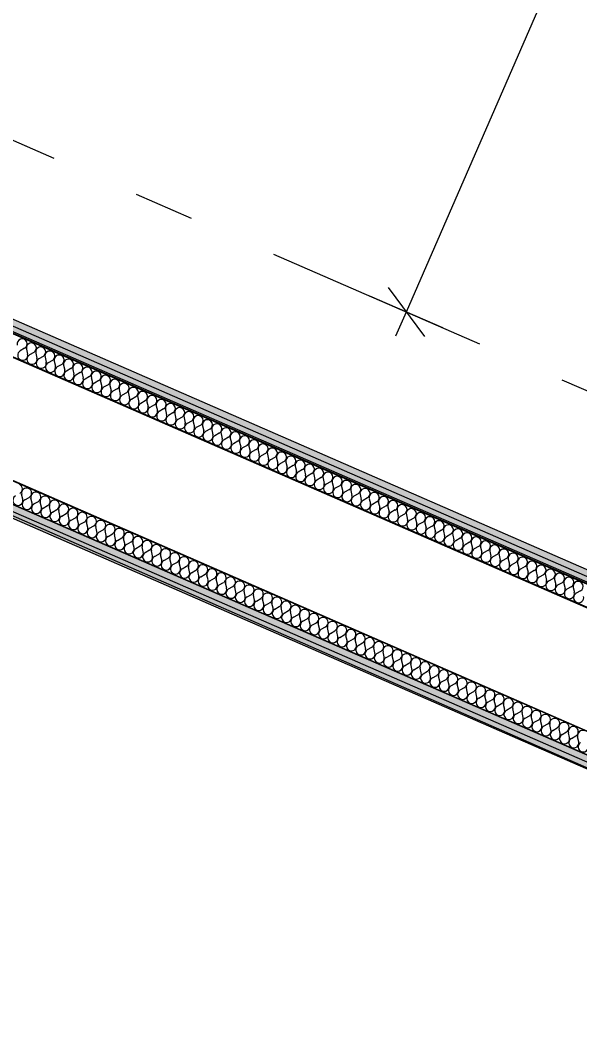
# Model space of a CAD drawing. Header units: millimetres. Extents: x -99530 to 90294, y -97212 to 56397.
# Drawn here: x -40895 to -39576, y -63125 to -60766 of the extents above; entities that cross this region are included whole.
import ezdxf
from ezdxf.enums import TextEntityAlignment as Align

# ---------------------------------------------------------------- set-up
doc = ezdxf.new("R2010")
doc.units = ezdxf.units.MM
doc.header["$MEASUREMENT"] = 0
doc.linetypes.add('Double Dashed', pattern=[1093.611073, 529.166651, -211.666656, 141.111112, -211.666656])
for name, color, linetype in [('A-25-M_Wall_Int', 7, 'Continuous'), ('New_A-05-M_Gross_Int_Circulation', 7, 'Continuous'), ('New_A-15-MG_Structural_Grid_Phase_2', 7, 'Continuous'), ('New_A-25-M_Wall_Int', 7, 'Continuous'), ('New_A-95-D_Dim_Grid.Dim', 7, 'Continuous')]:
    doc.layers.add(name, color=color, linetype=linetype)
for name, color, linetype, lineweight in [('A-25-M_Wall_Int_Pen_No__1', 7, 'Continuous', 13), ('A-25-M_Wall_Int_Pen_No__150', 7, 'Continuous', 0), ('New_A-25-M_Wall_Int_Pen_No__1', 7, 'Continuous', 13), ('New_A-25-M_Wall_Int_Pen_No__150', 7, 'Continuous', 0), ('New_A-95-D_Dim_Grid.Dim_Pen_No__4', 7, 'Continuous', 20), ('New_ArchiCAD Zone Stamps_Pen_No__6', 7, 'Continuous', 35), ('New_ArchiCAD Zone Stamps_Pen_No__9', 7, 'Continuous', 13)]:
    doc.layers.add(name, color=color, linetype=linetype, lineweight=lineweight)
for name, color, linetype, lineweight, true_color in [('A-25-M_Wall_Int_Pen_No__107', 7, 'Continuous', 15, 0xa6a6a6), ('A-25-M_Wall_Int_Pen_No__81', 7, 'Continuous', 20, 0x6a6a6a), ('New_A-05-M_Gross_Int_Circulation_Pen_No__74', 7, 'Continuous', 20, 0x606060), ('New_A-15-MG_Structural_Grid_Phase_2_Pen_No__222', 7, 'Continuous', 13, 0x65af33), ('New_A-25-M_Wall_Int_Pen_No__107', 7, 'Continuous', 15, 0xa6a6a6), ('New_A-25-M_Wall_Int_Pen_No__81', 7, 'Continuous', 20, 0x6a6a6a)]:
    doc.layers.add(name, color=color, linetype=linetype, lineweight=lineweight, true_color=true_color)
doc.styles.add('GENERATED_STYLE_1', font='')
doc.styles.add('GENERATED_STYLE_3', font='')
doc.styles.add('GENERATED_STYLE_4', font='')
doc.styles.get('GENERATED_STYLE_1').set_extended_font_data('Arial', bold=True)
doc.styles.get('GENERATED_STYLE_3').set_extended_font_data('Arial')
doc.styles.get('GENERATED_STYLE_4').set_extended_font_data('Swis721 BT')
doc.dimstyles.new('GENERATED_STYLE__2', dxfattribs={"dimtxt": 300, "dimasz": 95, "dimexe": 0.18, "dimexo": 0, "dimgap": 0.09, "dimtad": 1, "dimdec": 0, "dimzin": 0, "dimdsep": 46, "dimtxsty": 'GENERATED_STYLE_4', "dimblk": 'ARROWHEAD_2', "dimblk1": 'ARROWHEAD_2', "dimblk2": 'ARROWHEAD_2', "dimcen": 0.09, "dimclrd": 7, "dimclre": 7, "dimclrt": 7, "dimadec": 0, "dimazin": 0, "dimtfac": 1, "dimtdec": 4, "dimtmove": 0, "dimatfit": 3, "dimfxl": 1, "dimtolj": 1, "dimtzin": 0, "dimarcsym": 0})

# ---------------------------------------------------------------- blocks, each defined once
blk = doc.blocks.new('catering seating and servery_INB 0113_3_1', base_point=(-33684.2, -45971.9))
at = {"layer": 'New_A-05-M_Gross_Int_Circulation_Pen_No__74', "linetype": 'Continuous'}
blk.add_line((-45020.5, -59708.2), (-38675.3, -62474.9), dxfattribs=at)
at = {"layer": 'New_ArchiCAD Zone Stamps_Pen_No__6'}
for tag, height, style, p in [('ROOM_NAME', 250, 'GENERATED_STYLE_1', (-35356, -44046.5)), ('zoneNameLine2', 250, 'GENERATED_STYLE_1', (-35544.4, -44478.6)), ('ROOM_NUMBER', 200, 'GENERATED_STYLE_3', (-35732.8, -44899.3)), ('measuredAreaCode', 200, 'GENERATED_STYLE_3', (-35889.9, -45259.4)), ('DUMMY_649', 200, 'GENERATED_STYLE_3', (-35582.5, -45393.5)), ('DUMMY_650', 200, 'GENERATED_STYLE_3', (-34953.3, -45667.8)), ('DUMMY_651', 133.3, 'GENERATED_STYLE_3', (-34674, -45774.4))]:
    blk.add_attdef(tag, text='', height=height, rotation=336.4404, dxfattribs=dict(at, style=style)).set_placement(p, align=Align.TOP_LEFT)
blk = doc.blocks.new('Stair 07 _INB 0168_10_1', base_point=(-36902.6, -62923.5))
at = {"layer": 'New_A-05-M_Gross_Int_Circulation_Pen_No__74', "linetype": 'Continuous'}
blk.add_line((-38517.5, -62984.3), (-41614.5, -61625.3), dxfattribs=at)
at = {"layer": 'New_ArchiCAD Zone Stamps_Pen_No__9'}
for tag, height, style, p in [('ROOM_NAME', 250, 'GENERATED_STYLE_1', (-37168.1, -61611.3)), ('zoneNameLine2', 250, 'GENERATED_STYLE_1', (-37356.6, -62043.4)), ('ROOM_NUMBER', 200, 'GENERATED_STYLE_3', (-37545, -62464.1)), ('measuredAreaCode', 200, 'GENERATED_STYLE_3', (-37702, -62824.2)), ('DUMMY_649', 200, 'GENERATED_STYLE_3', (-37394.6, -62958.3)), ('DUMMY_650', 200, 'GENERATED_STYLE_3', (-36905.3, -63171.7)), ('DUMMY_651', 133.3, 'GENERATED_STYLE_3', (-36626, -63278.2))]:
    blk.add_attdef(tag, text='', height=height, rotation=336.4404, dxfattribs=dict(at, style=style)).set_placement(p, align=Align.TOP_LEFT)
blk = doc.blocks.new('*X738')
at = {"layer": 'New_A-25-M_Wall_Int_Pen_No__150', "linetype": 'Continuous'}
for p, q in [((-40883.8, -61539.2), (-40894.2, -61545.1)), ((-40879.4, -61541.1), (-40876.7, -61552.7)), ((-40862, -61548.7), (-40872.3, -61554.6)), ((-40857.6, -61550.6), (-40854.9, -61562.2)), ((-40840.2, -61558.2), (-40850.5, -61564.1)), ((-40835.8, -61560.1), (-40833, -61571.7)), ((-40818.3, -61567.7), (-40828.7, -61573.6)), ((-40814, -61569.6), (-40811.2, -61581.2)), ((-40796.5, -61577.3), (-40806.9, -61583.1)), ((-40792.1, -61579.2), (-40789.4, -61590.7)), ((-40774.7, -61586.8), (-40785, -61592.6)), ((-40770.3, -61588.7), (-40767.6, -61600.3)), ((-40752.9, -61596.3), (-40763.2, -61602.2)), ((-40748.5, -61598.2), (-40745.7, -61609.8)), ((-40731, -61605.8), (-40741.4, -61611.7)), ((-40726.7, -61607.7), (-40723.9, -61619.3)), ((-40709.2, -61615.3), (-40719.6, -61621.2)), ((-40704.8, -61617.2), (-40702.1, -61628.8)), ((-40687.4, -61624.8), (-40697.7, -61630.7)), ((-40683, -61626.7), (-40680.3, -61638.3)), ((-40665.5, -61634.3), (-40675.9, -61640.2)), ((-40661.2, -61636.3), (-40658.4, -61647.8)), ((-40643.7, -61643.9), (-40654.1, -61649.7)), ((-40639.4, -61645.8), (-40636.6, -61657.4)), ((-40621.9, -61653.4), (-40632.3, -61659.3)), ((-40617.5, -61655.3), (-40614.8, -61666.9)), ((-40600.1, -61662.9), (-40610.4, -61668.8)), ((-40595.7, -61664.8), (-40593, -61676.4)), ((-40578.2, -61672.4), (-40588.6, -61678.3)), ((-40573.9, -61674.3), (-40571.1, -61685.9)), ((-40556.4, -61681.9), (-40566.8, -61687.8)), ((-40552.1, -61683.8), (-40549.3, -61695.4)), ((-40534.6, -61691.4), (-40544.9, -61697.3)), ((-40530.2, -61693.3), (-40527.5, -61704.9)), ((-40512.8, -61701), (-40523.1, -61706.8)), ((-40508.4, -61702.9), (-40505.7, -61714.4)), ((-40490.9, -61710.5), (-40501.3, -61716.3)), ((-40486.6, -61712.4), (-40483.8, -61724)), ((-40469.1, -61720), (-40479.5, -61725.9)), ((-40464.8, -61721.9), (-40462, -61733.5)), ((-40447.3, -61729.5), (-40457.6, -61735.4)), ((-40442.9, -61731.4), (-40440.2, -61743)), ((-40425.5, -61739), (-40435.8, -61744.9)), ((-40421.1, -61740.9), (-40418.4, -61752.5)), ((-40403.6, -61748.5), (-40414, -61754.4)), ((-40399.3, -61750.4), (-40396.5, -61762)), ((-40381.8, -61758), (-40392.2, -61763.9)), ((-40377.5, -61760), (-40374.7, -61771.5)), ((-40360, -61767.6), (-40370.3, -61773.4)), ((-40355.6, -61769.5), (-40352.9, -61781.1)), ((-40338.2, -61777.1), (-40348.5, -61783)), ((-40333.8, -61779), (-40331.1, -61790.6)), ((-40316.3, -61786.6), (-40326.7, -61792.5)), ((-40312, -61788.5), (-40309.2, -61800.1)), ((-40294.5, -61796.1), (-40304.9, -61802)), ((-40290.2, -61798), (-40287.4, -61809.6)), ((-40272.7, -61805.6), (-40283, -61811.5)), ((-40268.3, -61807.5), (-40265.6, -61819.1)), ((-40250.9, -61815.1), (-40261.2, -61821)), ((-40246.5, -61817), (-40243.8, -61828.6)), ((-40229, -61824.7), (-40239.4, -61830.5)), ((-40224.7, -61826.6), (-40221.9, -61838.1)), ((-40207.2, -61834.2), (-40217.6, -61840)), ((-40202.8, -61836.1), (-40200.1, -61847.7)), ((-40185.4, -61843.7), (-40195.7, -61849.6)), ((-40181, -61845.6), (-40178.3, -61857.2)), ((-40163.6, -61853.2), (-40173.9, -61859.1)), ((-40159.2, -61855.1), (-40156.5, -61866.7)), ((-40141.7, -61862.7), (-40152.1, -61868.6)), ((-40137.4, -61864.6), (-40134.6, -61876.2)), ((-40119.9, -61872.2), (-40130.3, -61878.1)), ((-40115.5, -61874.1), (-40112.8, -61885.7)), ((-40098.1, -61881.7), (-40108.4, -61887.6)), ((-40093.7, -61883.7), (-40091, -61895.2)), ((-40076.3, -61891.3), (-40086.6, -61897.1)), ((-40071.9, -61893.2), (-40069.2, -61904.8)), ((-40054.4, -61900.8), (-40064.8, -61906.7)), ((-40050.1, -61902.7), (-40047.3, -61914.3)), ((-40032.6, -61910.3), (-40043, -61916.2)), ((-40028.2, -61912.2), (-40025.5, -61923.8)), ((-40010.8, -61919.8), (-40021.1, -61925.7)), ((-40006.4, -61921.7), (-40003.7, -61933.3)), ((-39989, -61929.3), (-39999.3, -61935.2)), ((-39984.6, -61931.2), (-39981.9, -61942.8)), ((-39967.1, -61938.8), (-39977.5, -61944.7)), ((-39962.8, -61940.7), (-39960, -61952.3)), ((-39945.3, -61948.4), (-39955.7, -61954.2)), ((-39940.9, -61950.3), (-39938.2, -61961.8)), ((-39923.5, -61957.9), (-39933.8, -61963.7)), ((-39919.1, -61959.8), (-39916.4, -61971.4)), ((-39901.7, -61967.4), (-39912, -61973.3)), ((-39897.3, -61969.3), (-39894.5, -61980.9)), ((-39879.8, -61976.9), (-39890.2, -61982.8)), ((-39875.5, -61978.8), (-39872.7, -61990.4)), ((-39858, -61986.4), (-39868.4, -61992.3)), ((-39853.6, -61988.3), (-39850.9, -61999.9)), ((-39836.2, -61995.9), (-39846.5, -62001.8)), ((-39831.8, -61997.8), (-39829.1, -62009.4)), ((-39814.4, -62005.4), (-39824.7, -62011.3)), ((-39810, -62007.3), (-39807.2, -62018.9)), ((-39792.5, -62015), (-39802.9, -62020.8)), ((-39788.2, -62016.9), (-39785.4, -62028.4)), ((-39770.7, -62024.5), (-39781.1, -62030.4)), ((-39766.3, -62026.4), (-39763.6, -62038)), ((-39748.9, -62034), (-39759.2, -62039.9)), ((-39744.5, -62035.9), (-39741.8, -62047.5)), ((-39727.1, -62043.5), (-39737.4, -62049.4)), ((-39722.7, -62045.4), (-39719.9, -62057)), ((-39705.2, -62053), (-39715.6, -62058.9)), ((-39700.9, -62054.9), (-39698.1, -62066.5)), ((-39683.4, -62062.5), (-39693.8, -62068.4)), ((-39679, -62064.4), (-39676.3, -62076)), ((-39661.6, -62072.1), (-39671.9, -62077.9)), ((-39657.2, -62074), (-39654.5, -62085.5)), ((-39639.8, -62081.6), (-39650.1, -62087.4)), ((-39635.4, -62083.5), (-39632.6, -62095.1)), ((-39617.9, -62091.1), (-39628.3, -62097)), ((-39613.6, -62093), (-39610.8, -62104.6)), ((-39596.1, -62100.6), (-39606.5, -62106.5)), ((-39591.7, -62102.5), (-39589, -62114.1)), ((-39574.3, -62110.1), (-39584.6, -62116))]:
    blk.add_line(p, q, dxfattribs=at)
for centre, start, end in [((-40889.7, -61528.8), 299.5743, 193.3141), ((-40867.9, -61538.4), 299.5743, 193.3141), ((-40846, -61547.9), 299.5743, 193.3141), ((-40888.3, -61555.4), 119.5743, 246.4442), ((-40888.3, -61555.4), 246.4442, 13.3141), ((-40866.5, -61564.9), 119.5743, 246.4442), ((-40866.5, -61564.9), 246.4442, 13.3141), ((-40844.6, -61574.5), 119.5743, 246.4442), ((-40824.2, -61557.4), 299.5743, 193.3141), ((-40802.4, -61566.9), 299.5743, 193.3141), ((-40780.6, -61576.4), 299.5743, 193.3141), ((-40844.6, -61574.5), 246.4442, 13.3141), ((-40822.8, -61584), 119.5743, 246.4442), ((-40822.8, -61584), 246.4442, 13.3141), ((-40801, -61593.5), 119.5743, 246.4442), ((-40758.7, -61585.9), 299.5743, 193.3141), ((-40736.9, -61595.4), 299.5743, 193.3141), ((-40801, -61593.5), 246.4442, 13.3141), ((-40779.2, -61603), 119.5743, 246.4442), ((-40779.2, -61603), 246.4442, 13.3141), ((-40757.3, -61612.5), 119.5743, 246.4442), ((-40757.3, -61612.5), 246.4442, 13.3141), ((-40735.5, -61622), 119.5743, 246.4442), ((-40715.1, -61605), 299.5743, 193.3141), ((-40693.3, -61614.5), 299.5743, 193.3141), ((-40671.4, -61624), 299.5743, 193.3141), ((-40735.5, -61622), 246.4442, 13.3141), ((-40713.7, -61631.5), 119.5743, 246.4442), ((-40713.7, -61631.5), 246.4442, 13.3141), ((-40691.9, -61641.1), 119.5743, 246.4442), ((-40649.6, -61633.5), 299.5743, 193.3141), ((-40627.8, -61643), 299.5743, 193.3141), ((-40691.9, -61641.1), 246.4442, 13.3141), ((-40670, -61650.6), 119.5743, 246.4442), ((-40670, -61650.6), 246.4442, 13.3141), ((-40648.2, -61660.1), 119.5743, 246.4442), ((-40648.2, -61660.1), 246.4442, 13.3141), ((-40626.4, -61669.6), 119.5743, 246.4442), ((-40605.9, -61652.5), 299.5743, 193.3141), ((-40584.1, -61662.1), 299.5743, 193.3141), ((-40562.3, -61671.6), 299.5743, 193.3141), ((-40626.4, -61669.6), 246.4442, 13.3141), ((-40604.6, -61679.1), 119.5743, 246.4442), ((-40604.6, -61679.1), 246.4442, 13.3141), ((-40582.7, -61688.6), 119.5743, 246.4442), ((-40540.5, -61681.1), 299.5743, 193.3141), ((-40518.6, -61690.6), 299.5743, 193.3141), ((-40582.7, -61688.6), 246.4442, 13.3141), ((-40560.9, -61698.2), 119.5743, 246.4442), ((-40560.9, -61698.2), 246.4442, 13.3141), ((-40539.1, -61707.7), 119.5743, 246.4442), ((-40539.1, -61707.7), 246.4442, 13.3141), ((-40517.2, -61717.2), 119.5743, 246.4442), ((-40496.8, -61700.1), 299.5743, 193.3141), ((-40475, -61709.6), 299.5743, 193.3141), ((-40453.2, -61719.1), 299.5743, 193.3141), ((-40517.2, -61717.2), 246.4442, 13.3141), ((-40495.4, -61726.7), 119.5743, 246.4442), ((-40495.4, -61726.7), 246.4442, 13.3141), ((-40473.6, -61736.2), 119.5743, 246.4442), ((-40431.3, -61728.7), 299.5743, 193.3141), ((-40409.5, -61738.2), 299.5743, 193.3141), ((-40473.6, -61736.2), 246.4442, 13.3141), ((-40451.8, -61745.7), 119.5743, 246.4442), ((-40451.8, -61745.7), 246.4442, 13.3141), ((-40429.9, -61755.2), 119.5743, 246.4442), ((-40429.9, -61755.2), 246.4442, 13.3141), ((-40408.1, -61764.8), 119.5743, 246.4442), ((-40387.7, -61747.7), 299.5743, 193.3141), ((-40365.9, -61757.2), 299.5743, 193.3141), ((-40344, -61766.7), 299.5743, 193.3141), ((-40408.1, -61764.8), 246.4442, 13.3141), ((-40386.3, -61774.3), 119.5743, 246.4442), ((-40386.3, -61774.3), 246.4442, 13.3141), ((-40364.5, -61783.8), 119.5743, 246.4442), ((-40322.2, -61776.2), 299.5743, 193.3141), ((-40300.4, -61785.8), 299.5743, 193.3141), ((-40364.5, -61783.8), 246.4442, 13.3141), ((-40342.6, -61793.3), 119.5743, 246.4442), ((-40342.6, -61793.3), 246.4442, 13.3141), ((-40320.8, -61802.8), 119.5743, 246.4442), ((-40320.8, -61802.8), 246.4442, 13.3141), ((-40299, -61812.3), 119.5743, 246.4442), ((-40278.6, -61795.3), 299.5743, 193.3141), ((-40256.7, -61804.8), 299.5743, 193.3141), ((-40234.9, -61814.3), 299.5743, 193.3141), ((-40299, -61812.3), 246.4442, 13.3141), ((-40277.2, -61821.9), 119.5743, 246.4442), ((-40277.2, -61821.9), 246.4442, 13.3141), ((-40255.3, -61831.4), 119.5743, 246.4442), ((-40213.1, -61823.8), 299.5743, 193.3141), ((-40191.3, -61833.3), 299.5743, 193.3141), ((-40255.3, -61831.4), 246.4442, 13.3141), ((-40233.5, -61840.9), 119.5743, 246.4442), ((-40233.5, -61840.9), 246.4442, 13.3141), ((-40211.7, -61850.4), 119.5743, 246.4442), ((-40211.7, -61850.4), 246.4442, 13.3141), ((-40189.9, -61859.9), 119.5743, 246.4442), ((-40169.4, -61842.8), 299.5743, 193.3141), ((-40147.6, -61852.4), 299.5743, 193.3141), ((-40125.8, -61861.9), 299.5743, 193.3141), ((-40189.9, -61859.9), 246.4442, 13.3141), ((-40168, -61869.4), 119.5743, 246.4442), ((-40168, -61869.4), 246.4442, 13.3141), ((-40146.2, -61878.9), 119.5743, 246.4442), ((-40104, -61871.4), 299.5743, 193.3141), ((-40082.1, -61880.9), 299.5743, 193.3141), ((-40146.2, -61878.9), 246.4442, 13.3141), ((-40124.4, -61888.5), 119.5743, 246.4442), ((-40124.4, -61888.5), 246.4442, 13.3141), ((-40102.6, -61898), 119.5743, 246.4442), ((-40102.6, -61898), 246.4442, 13.3141), ((-40080.7, -61907.5), 119.5743, 246.4442), ((-40060.3, -61890.4), 299.5743, 193.3141), ((-40038.5, -61899.9), 299.5743, 193.3141), ((-40080.7, -61907.5), 246.4442, 13.3141), ((-40058.9, -61917), 119.5743, 246.4442), ((-40058.9, -61917), 246.4442, 13.3141), ((-40037.1, -61926.5), 119.5743, 246.4442), ((-40016.7, -61909.5), 299.5743, 193.3141), ((-39994.8, -61919), 299.5743, 193.3141), ((-39973, -61928.5), 299.5743, 193.3141), ((-40037.1, -61926.5), 246.4442, 13.3141), ((-40015.3, -61936), 119.5743, 246.4442), ((-40015.3, -61936), 246.4442, 13.3141), ((-39993.4, -61945.6), 119.5743, 246.4442), ((-39993.4, -61945.6), 246.4442, 13.3141), ((-39951.2, -61938), 299.5743, 193.3141), ((-39929.4, -61947.5), 299.5743, 193.3141), ((-39971.6, -61955.1), 119.5743, 246.4442), ((-39971.6, -61955.1), 246.4442, 13.3141), ((-39949.8, -61964.6), 119.5743, 246.4442), ((-39949.8, -61964.6), 246.4442, 13.3141), ((-39928, -61974.1), 119.5743, 246.4442), ((-39907.5, -61957), 299.5743, 193.3141), ((-39885.7, -61966.5), 299.5743, 193.3141), ((-39863.9, -61976.1), 299.5743, 193.3141), ((-39928, -61974.1), 246.4442, 13.3141), ((-39906.1, -61983.6), 119.5743, 246.4442), ((-39906.1, -61983.6), 246.4442, 13.3141), ((-39884.3, -61993.1), 119.5743, 246.4442), ((-39884.3, -61993.1), 246.4442, 13.3141), ((-39842.1, -61985.6), 299.5743, 193.3141), ((-39820.2, -61995.1), 299.5743, 193.3141), ((-39862.5, -62002.6), 119.5743, 246.4442), ((-39862.5, -62002.6), 246.4442, 13.3141), ((-39840.7, -62012.2), 119.5743, 246.4442), ((-39840.7, -62012.2), 246.4442, 13.3141), ((-39818.8, -62021.7), 119.5743, 246.4442), ((-39798.4, -62004.6), 299.5743, 193.3141), ((-39776.6, -62014.1), 299.5743, 193.3141), ((-39754.8, -62023.6), 299.5743, 193.3141), ((-39818.8, -62021.7), 246.4442, 13.3141), ((-39797, -62031.2), 119.5743, 246.4442), ((-39797, -62031.2), 246.4442, 13.3141), ((-39775.2, -62040.7), 119.5743, 246.4442), ((-39775.2, -62040.7), 246.4442, 13.3141), ((-39732.9, -62033.2), 299.5743, 193.3141), ((-39711.1, -62042.7), 299.5743, 193.3141), ((-39753.4, -62050.2), 119.5743, 246.4442), ((-39753.4, -62050.2), 246.4442, 13.3141), ((-39731.5, -62059.7), 119.5743, 246.4442), ((-39731.5, -62059.7), 246.4442, 13.3141), ((-39709.7, -62069.3), 119.5743, 246.4442), ((-39689.3, -62052.2), 299.5743, 193.3141), ((-39667.5, -62061.7), 299.5743, 193.3141), ((-39645.6, -62071.2), 299.5743, 193.3141), ((-39709.7, -62069.3), 246.4442, 13.3141), ((-39687.9, -62078.8), 119.5743, 246.4442), ((-39687.9, -62078.8), 246.4442, 13.3141), ((-39666.1, -62088.3), 119.5743, 246.4442), ((-39666.1, -62088.3), 246.4442, 13.3141), ((-39623.8, -62080.7), 299.5743, 193.3141), ((-39602, -62090.2), 299.5743, 193.3141), ((-39644.2, -62097.8), 119.5743, 246.4442), ((-39644.2, -62097.8), 246.4442, 13.3141), ((-39622.4, -62107.3), 119.5743, 246.4442), ((-39622.4, -62107.3), 246.4442, 13.3141), ((-39600.6, -62116.8), 119.5743, 246.4442), ((-39580.1, -62099.8), 299.5743, 193.3141), ((-39600.6, -62116.8), 246.4442, 13.3141), ((-39578.8, -62126.3), 119.5743, 246.4442), ((-39578.8, -62126.3), 246.4442, 13.3141)]:
    blk.add_arc(centre, 11.9, start, end, dxfattribs=at)
blk = doc.blocks.new('Wall_206_1', base_point=(-38372.8, -62578))
at = {"layer": 'New_A-25-M_Wall_Int_Pen_No__107', "linetype": 'Continuous'}
for points in [[(-42467, -60825.8), (-38710.2, -62463.7), (-38704.2, -62449.9), (-42461, -60812)], [(-42455.1, -60798.3), (-42461, -60812), (-38704.2, -62449.9), (-38698.2, -62436.2)]]:
    blk.add_hatch(color=256, dxfattribs=at).paths.add_polyline_path(points)
at = {"layer": 'New_A-25-M_Wall_Int_Pen_No__81', "linetype": 'Continuous', "lineweight": 0, "true_color": 0x353535}
for points in [[(-42467.4, -60826.7), (-38710.6, -62464.6), (-38710.2, -62463.7), (-42467, -60825.8)], [(-42487.4, -60872.5), (-42487.8, -60873.4), (-38731, -62511.3), (-38730.6, -62510.4)]]:
    blk.add_hatch(color=250, dxfattribs=at).paths.add_polyline_path(points)
at = {"layer": 'New_A-25-M_Wall_Int_Pen_No__1', "linetype": 'Continuous'}
for p, q in [((-38704.2, -62449.9), (-42461, -60812)), ((-38710.6, -62464.6), (-42467.4, -60826.7)), ((-38710.2, -62463.7), (-42467, -60825.8)), ((-38730.6, -62510.4), (-42487.4, -60872.5))]:
    blk.add_line(p, q, dxfattribs=at)
at = {"layer": 'New_A-25-M_Wall_Int_Pen_No__1', "linetype": 'Continuous', "flags": 128}
for points in [[(-38698.2, -62436.2), (-42455.1, -60798.3)], [(-42487.8, -60873.4), (-38731, -62511.3)]]:
    blk.add_lwpolyline(points, dxfattribs=at)
at = {"layer": 'New_A-25-M_Wall_Int', "color": 250, "lineweight": 50, "true_color": 0x2a2a2a}
blk.add_blockref('*X738', (0, 0), dxfattribs=at)
blk = doc.blocks.new('*X888')
at = {"layer": 'A-25-M_Wall_Int_Pen_No__150', "linetype": 'Continuous'}
for p, q in [((-40888, -61894.3), (-40890.8, -61882.7)), ((-40883.6, -61896.2), (-40873.3, -61890.3)), ((-40866.2, -61903.8), (-40868.9, -61892.2)), ((-40861.8, -61905.7), (-40851.5, -61899.8)), ((-40844.4, -61913.3), (-40847.1, -61901.7)), ((-40840, -61915.2), (-40829.6, -61909.4)), ((-40822.5, -61922.8), (-40825.3, -61911.3)), ((-40818.2, -61924.8), (-40807.8, -61918.9)), ((-40800.7, -61932.4), (-40803.5, -61920.8)), ((-40796.3, -61934.3), (-40786, -61928.4)), ((-40778.9, -61941.9), (-40781.6, -61930.3)), ((-40774.5, -61943.8), (-40764.2, -61937.9)), ((-40757.1, -61951.4), (-40759.8, -61939.8)), ((-40752.7, -61953.3), (-40742.3, -61947.4)), ((-40735.2, -61960.9), (-40738, -61949.3)), ((-40730.9, -61962.8), (-40720.5, -61956.9)), ((-40713.4, -61970.4), (-40716.2, -61958.8)), ((-40709.1, -61972.3), (-40698.7, -61966.5)), ((-40691.6, -61979.9), (-40694.3, -61968.4)), ((-40687.2, -61981.9), (-40676.9, -61976)), ((-40669.8, -61989.5), (-40672.5, -61977.9)), ((-40665.4, -61991.4), (-40655, -61985.5)), ((-40647.9, -61999), (-40650.7, -61987.4)), ((-40643.6, -62000.9), (-40633.2, -61995)), ((-40626.1, -62008.5), (-40628.9, -61996.9)), ((-40621.8, -62010.4), (-40611.4, -62004.5)), ((-40604.3, -62018), (-40607, -62006.4)), ((-40599.9, -62019.9), (-40589.6, -62014)), ((-40582.5, -62027.5), (-40585.2, -62015.9)), ((-40578.1, -62029.4), (-40567.7, -62023.6)), ((-40560.6, -62037), (-40563.4, -62025.5)), ((-40556.3, -62039), (-40545.9, -62033.1)), ((-40538.8, -62046.6), (-40541.6, -62035)), ((-40534.5, -62048.5), (-40524.1, -62042.6)), ((-40517, -62056.1), (-40519.7, -62044.5)), ((-40512.6, -62058), (-40502.3, -62052.1)), ((-40495.2, -62065.6), (-40497.9, -62054)), ((-40490.8, -62067.5), (-40480.4, -62061.6)), ((-40473.3, -62075.1), (-40476.1, -62063.5)), ((-40469, -62077), (-40458.6, -62071.1)), ((-40451.5, -62084.6), (-40454.3, -62073)), ((-40447.2, -62086.5), (-40436.8, -62080.7)), ((-40429.7, -62094.1), (-40432.4, -62082.6)), ((-40425.3, -62096.1), (-40415, -62090.2)), ((-40407.9, -62103.7), (-40410.6, -62092.1)), ((-40403.5, -62105.6), (-40393.1, -62099.7)), ((-40386, -62113.2), (-40388.8, -62101.6)), ((-40381.7, -62115.1), (-40371.3, -62109.2)), ((-40364.2, -62122.7), (-40367, -62111.1)), ((-40359.9, -62124.6), (-40349.5, -62118.7)), ((-40342.4, -62132.2), (-40345.1, -62120.6)), ((-40338, -62134.1), (-40327.7, -62128.2)), ((-40320.6, -62141.7), (-40323.3, -62130.1)), ((-40316.2, -62143.6), (-40305.8, -62137.8)), ((-40298.7, -62151.2), (-40301.5, -62139.7)), ((-40294.4, -62153.2), (-40284, -62147.3)), ((-40276.9, -62160.8), (-40279.7, -62149.2)), ((-40272.6, -62162.7), (-40262.2, -62156.8)), ((-40255.1, -62170.3), (-40257.8, -62158.7)), ((-40250.7, -62172.2), (-40240.4, -62166.3)), ((-40233.3, -62179.8), (-40236, -62168.2)), ((-40228.9, -62181.7), (-40218.5, -62175.8)), ((-40211.4, -62189.3), (-40214.2, -62177.7)), ((-40207.1, -62191.2), (-40196.7, -62185.3)), ((-40189.6, -62198.8), (-40192.4, -62187.2)), ((-40185.3, -62200.7), (-40174.9, -62194.9)), ((-40167.8, -62208.4), (-40170.5, -62196.8)), ((-40163.4, -62210.3), (-40153.1, -62204.4)), ((-40146, -62217.9), (-40148.7, -62206.3)), ((-40141.6, -62219.8), (-40131.2, -62213.9)), ((-40124.1, -62227.4), (-40126.9, -62215.8)), ((-40119.8, -62229.3), (-40109.4, -62223.4)), ((-40102.3, -62236.9), (-40105.1, -62225.3)), ((-40098, -62238.8), (-40087.6, -62232.9)), ((-40080.5, -62246.4), (-40083.2, -62234.8)), ((-40076.1, -62248.3), (-40065.8, -62242.4)), ((-40058.7, -62255.9), (-40061.4, -62244.3)), ((-40054.3, -62257.8), (-40043.9, -62252)), ((-40036.8, -62265.5), (-40039.6, -62253.9)), ((-40032.5, -62267.4), (-40022.1, -62261.5)), ((-40015, -62275), (-40017.8, -62263.4)), ((-40010.7, -62276.9), (-40000.3, -62271)), ((-39993.2, -62284.5), (-39995.9, -62272.9)), ((-39988.8, -62286.4), (-39978.5, -62280.5)), ((-39971.4, -62294), (-39974.1, -62282.4)), ((-39967, -62295.9), (-39956.7, -62290)), ((-39949.5, -62303.5), (-39952.3, -62291.9)), ((-39945.2, -62305.4), (-39934.8, -62299.5)), ((-39927.7, -62313), (-39930.5, -62301.4)), ((-39923.4, -62314.9), (-39913, -62309.1)), ((-39905.9, -62322.6), (-39908.6, -62311)), ((-39901.5, -62324.5), (-39891.2, -62318.6)), ((-39884.1, -62332.1), (-39886.8, -62320.5)), ((-39879.7, -62334), (-39869.4, -62328.1)), ((-39862.2, -62341.6), (-39865, -62330)), ((-39857.9, -62343.5), (-39847.5, -62337.6)), ((-39840.4, -62351.1), (-39843.2, -62339.5)), ((-39836.1, -62353), (-39825.7, -62347.1)), ((-39818.6, -62360.6), (-39821.3, -62349)), ((-39814.2, -62362.5), (-39803.9, -62356.6)), ((-39796.8, -62370.1), (-39799.5, -62358.5)), ((-39792.4, -62372), (-39782.1, -62366.2)), ((-39774.9, -62379.7), (-39777.7, -62368.1)), ((-39770.6, -62381.6), (-39760.2, -62375.7)), ((-39753.1, -62389.2), (-39755.9, -62377.6)), ((-39748.8, -62391.1), (-39738.4, -62385.2)), ((-39731.3, -62398.7), (-39734, -62387.1)), ((-39726.9, -62400.6), (-39716.6, -62394.7)), ((-39709.5, -62408.2), (-39712.2, -62396.6)), ((-39705.1, -62410.1), (-39694.8, -62404.2)), ((-39687.6, -62417.7), (-39690.4, -62406.1)), ((-39683.3, -62419.6), (-39672.9, -62413.7)), ((-39665.8, -62427.2), (-39668.6, -62415.7)), ((-39661.5, -62429.1), (-39651.1, -62423.3)), ((-39644, -62436.8), (-39646.7, -62425.2)), ((-39639.6, -62438.7), (-39629.3, -62432.8)), ((-39622.2, -62446.3), (-39624.9, -62434.7)), ((-39617.8, -62448.2), (-39607.5, -62442.3)), ((-39600.3, -62455.8), (-39603.1, -62444.2)), ((-39596, -62457.7), (-39585.6, -62451.8)), ((-39578.5, -62465.3), (-39581.3, -62453.7))]:
    blk.add_line(p, q, dxfattribs=at)
for centre, start, end in [((-40901, -61870.5), 299.5705, 66.4404), ((-40879.2, -61880), 66.4404, 193.3103), ((-40879.2, -61880), 299.5705, 66.4404), ((-40899.6, -61897), 119.5705, 13.3103), ((-40877.8, -61906.6), 119.5705, 13.3103), ((-40857.3, -61889.5), 66.4404, 193.3103), ((-40857.3, -61889.5), 299.5705, 66.4404), ((-40835.5, -61899), 66.4404, 193.3103), ((-40835.5, -61899), 299.5705, 66.4404), ((-40813.7, -61908.5), 66.4404, 193.3103), ((-40855.9, -61916.1), 119.5705, 13.3103), ((-40834.1, -61925.6), 119.5705, 13.3103), ((-40813.7, -61908.5), 299.5705, 66.4404), ((-40791.9, -61918), 66.4404, 193.3103), ((-40791.9, -61918), 299.5705, 66.4404), ((-40770, -61927.6), 66.4404, 193.3103), ((-40770, -61927.6), 299.5705, 66.4404), ((-40812.3, -61935.1), 119.5705, 13.3103), ((-40790.5, -61944.6), 119.5705, 13.3103), ((-40768.6, -61954.1), 119.5705, 13.3103), ((-40748.2, -61937.1), 66.4404, 193.3103), ((-40748.2, -61937.1), 299.5705, 66.4404), ((-40726.4, -61946.6), 66.4404, 193.3103), ((-40726.4, -61946.6), 299.5705, 66.4404), ((-40704.6, -61956.1), 66.4404, 193.3103), ((-40746.8, -61963.7), 119.5705, 13.3103), ((-40725, -61973.2), 119.5705, 13.3103), ((-40704.6, -61956.1), 299.5705, 66.4404), ((-40682.7, -61965.6), 66.4404, 193.3103), ((-40682.7, -61965.6), 299.5705, 66.4404), ((-40660.9, -61975.1), 66.4404, 193.3103), ((-40660.9, -61975.1), 299.5705, 66.4404), ((-40703.2, -61982.7), 119.5705, 13.3103), ((-40681.4, -61992.2), 119.5705, 13.3103), ((-40659.5, -62001.7), 119.5705, 13.3103), ((-40639.1, -61984.7), 66.4404, 193.3103), ((-40639.1, -61984.7), 299.5705, 66.4404), ((-40617.3, -61994.2), 66.4404, 193.3103), ((-40617.3, -61994.2), 299.5705, 66.4404), ((-40637.7, -62011.2), 119.5705, 13.3103), ((-40615.9, -62020.8), 119.5705, 13.3103), ((-40595.4, -62003.7), 66.4404, 193.3103), ((-40595.4, -62003.7), 299.5705, 66.4404), ((-40573.6, -62013.2), 66.4404, 193.3103), ((-40573.6, -62013.2), 299.5705, 66.4404), ((-40551.8, -62022.7), 66.4404, 193.3103), ((-40551.8, -62022.7), 299.5705, 66.4404), ((-40594.1, -62030.3), 119.5705, 13.3103), ((-40572.2, -62039.8), 119.5705, 13.3103), ((-40530, -62032.2), 66.4404, 193.3103), ((-40530, -62032.2), 299.5705, 66.4404), ((-40508.1, -62041.8), 66.4404, 193.3103), ((-40508.1, -62041.8), 299.5705, 66.4404), ((-40550.4, -62049.3), 119.5705, 13.3103), ((-40528.6, -62058.8), 119.5705, 13.3103), ((-40506.8, -62068.3), 119.5705, 13.3103), ((-40486.3, -62051.3), 66.4404, 193.3103), ((-40486.3, -62051.3), 299.5705, 66.4404), ((-40464.5, -62060.8), 66.4404, 193.3103), ((-40464.5, -62060.8), 299.5705, 66.4404), ((-40442.7, -62070.3), 66.4404, 193.3103), ((-40442.7, -62070.3), 299.5705, 66.4404), ((-40484.9, -62077.9), 119.5705, 13.3103), ((-40463.1, -62087.4), 119.5705, 13.3103), ((-40420.8, -62079.8), 66.4404, 193.3103), ((-40420.8, -62079.8), 299.5705, 66.4404), ((-40399, -62089.3), 66.4404, 193.3103), ((-40399, -62089.3), 299.5705, 66.4404), ((-40441.3, -62096.9), 119.5705, 13.3103), ((-40419.5, -62106.4), 119.5705, 13.3103), ((-40397.6, -62115.9), 119.5705, 13.3103), ((-40377.2, -62098.9), 66.4404, 193.3103), ((-40377.2, -62098.9), 299.5705, 66.4404), ((-40355.4, -62108.4), 66.4404, 193.3103), ((-40355.4, -62108.4), 299.5705, 66.4404), ((-40333.5, -62117.9), 66.4404, 193.3103), ((-40333.5, -62117.9), 299.5705, 66.4404), ((-40375.8, -62125.4), 119.5705, 13.3103), ((-40354, -62135), 119.5705, 13.3103), ((-40311.7, -62127.4), 66.4404, 193.3103), ((-40311.7, -62127.4), 299.5705, 66.4404), ((-40289.9, -62136.9), 66.4404, 193.3103), ((-40289.9, -62136.9), 299.5705, 66.4404), ((-40332.2, -62144.5), 119.5705, 13.3103), ((-40310.3, -62154), 119.5705, 13.3103), ((-40288.5, -62163.5), 119.5705, 13.3103), ((-40268.1, -62146.4), 66.4404, 193.3103), ((-40268.1, -62146.4), 299.5705, 66.4404), ((-40246.2, -62156), 66.4404, 193.3103), ((-40246.2, -62156), 299.5705, 66.4404), ((-40224.4, -62165.5), 66.4404, 193.3103), ((-40224.4, -62165.5), 299.5705, 66.4404), ((-40266.7, -62173), 119.5705, 13.3103), ((-40244.9, -62182.5), 119.5705, 13.3103), ((-40202.6, -62175), 66.4404, 193.3103), ((-40202.6, -62175), 299.5705, 66.4404), ((-40180.8, -62184.5), 66.4404, 193.3103), ((-40180.8, -62184.5), 299.5705, 66.4404), ((-40223, -62192.1), 119.5705, 13.3103), ((-40201.2, -62201.6), 119.5705, 13.3103), ((-40179.4, -62211.1), 119.5705, 13.3103), ((-40158.9, -62194), 66.4404, 193.3103), ((-40158.9, -62194), 299.5705, 66.4404), ((-40137.1, -62203.5), 66.4404, 193.3103), ((-40137.1, -62203.5), 299.5705, 66.4404), ((-40115.3, -62213.1), 66.4404, 193.3103), ((-40115.3, -62213.1), 299.5705, 66.4404), ((-40157.6, -62220.6), 119.5705, 13.3103), ((-40135.7, -62230.1), 119.5705, 13.3103), ((-40093.5, -62222.6), 66.4404, 193.3103), ((-40093.5, -62222.6), 299.5705, 66.4404), ((-40071.6, -62232.1), 66.4404, 193.3103), ((-40071.6, -62232.1), 299.5705, 66.4404), ((-40113.9, -62239.6), 119.5705, 13.3103), ((-40092.1, -62249.2), 119.5705, 13.3103), ((-40070.3, -62258.7), 119.5705, 13.3103), ((-40049.8, -62241.6), 66.4404, 193.3103), ((-40049.8, -62241.6), 299.5705, 66.4404), ((-40028, -62251.1), 66.4404, 193.3103), ((-40028, -62251.1), 299.5705, 66.4404), ((-40006.2, -62260.6), 66.4404, 193.3103), ((-40006.2, -62260.6), 299.5705, 66.4404), ((-40048.4, -62268.2), 119.5705, 13.3103), ((-40026.6, -62277.7), 119.5705, 13.3103), ((-39984.4, -62270.2), 66.4404, 193.3103), ((-39984.4, -62270.2), 299.5705, 66.4404), ((-39962.5, -62279.7), 66.4404, 193.3103), ((-39962.5, -62279.7), 299.5705, 66.4404), ((-40004.8, -62287.2), 119.5705, 13.3103), ((-39983, -62296.7), 119.5705, 13.3103), ((-39961.1, -62306.3), 119.5705, 13.3103), ((-39940.7, -62289.2), 66.4404, 193.3103), ((-39940.7, -62289.2), 299.5705, 66.4404), ((-39918.9, -62298.7), 66.4404, 193.3103), ((-39918.9, -62298.7), 299.5705, 66.4404), ((-39897.1, -62308.2), 66.4404, 193.3103), ((-39897.1, -62308.2), 299.5705, 66.4404), ((-39939.3, -62315.8), 119.5705, 13.3103), ((-39917.5, -62325.3), 119.5705, 13.3103), ((-39875.2, -62317.7), 66.4404, 193.3103), ((-39875.2, -62317.7), 299.5705, 66.4404), ((-39853.4, -62327.3), 66.4404, 193.3103), ((-39853.4, -62327.3), 299.5705, 66.4404), ((-39895.7, -62334.8), 119.5705, 13.3103), ((-39873.8, -62344.3), 119.5705, 13.3103), ((-39852, -62353.8), 119.5705, 13.3103), ((-39831.6, -62336.8), 66.4404, 193.3103), ((-39831.6, -62336.8), 299.5705, 66.4404), ((-39809.8, -62346.3), 66.4404, 193.3103), ((-39809.8, -62346.3), 299.5705, 66.4404), ((-39787.9, -62355.8), 66.4404, 193.3103), ((-39787.9, -62355.8), 299.5705, 66.4404), ((-39830.2, -62363.4), 119.5705, 13.3103), ((-39808.4, -62372.9), 119.5705, 13.3103), ((-39766.1, -62365.3), 66.4404, 193.3103), ((-39766.1, -62365.3), 299.5705, 66.4404), ((-39744.3, -62374.8), 66.4404, 193.3103), ((-39744.3, -62374.8), 299.5705, 66.4404), ((-39786.5, -62382.4), 119.5705, 13.3103), ((-39764.7, -62391.9), 119.5705, 13.3103), ((-39742.9, -62401.4), 119.5705, 13.3103), ((-39722.5, -62384.4), 66.4404, 193.3103), ((-39722.5, -62384.4), 299.5705, 66.4404), ((-39700.6, -62393.9), 66.4404, 193.3103), ((-39700.6, -62393.9), 299.5705, 66.4404), ((-39678.8, -62403.4), 66.4404, 193.3103), ((-39678.8, -62403.4), 299.5705, 66.4404), ((-39721.1, -62410.9), 119.5705, 13.3103), ((-39699.2, -62420.5), 119.5705, 13.3103), ((-39657, -62412.9), 66.4404, 193.3103), ((-39657, -62412.9), 299.5705, 66.4404), ((-39635.2, -62422.4), 66.4404, 193.3103), ((-39635.2, -62422.4), 299.5705, 66.4404), ((-39677.4, -62430), 119.5705, 13.3103), ((-39655.6, -62439.5), 119.5705, 13.3103), ((-39633.8, -62449), 119.5705, 13.3103), ((-39613.3, -62431.9), 66.4404, 193.3103), ((-39613.3, -62431.9), 299.5705, 66.4404), ((-39591.5, -62441.5), 66.4404, 193.3103), ((-39591.5, -62441.5), 299.5705, 66.4404), ((-39569.7, -62451), 66.4404, 193.3103), ((-39611.9, -62458.5), 119.5705, 13.3103), ((-39590.1, -62468), 119.5705, 13.3103), ((-39568.3, -62477.6), 119.5705, 13.3103)]:
    blk.add_arc(centre, 11.9, start, end, dxfattribs=at)
blk = doc.blocks.new('Wall_303_1', base_point=(-38544.6, -62972))
at = {"layer": 'A-25-M_Wall_Int_Pen_No__107', "linetype": 'Continuous'}
for points in [[(-41668.7, -61593.4), (-41668.6, -61593.5), (-38613.5, -62925.6), (-38590.7, -62919.2), (-41670.7, -61576.2, 0.000117)], [(-41650.7, -61617.6), (-38636.3, -62932.1), (-38613.5, -62925.6), (-41652.7, -61600.4, 0.000117)]]:
    blk.add_hatch(color=256, dxfattribs=at).paths.add_polyline_path(points)
at = {"layer": 'A-25-M_Wall_Int_Pen_No__81', "linetype": 'Continuous', "lineweight": 0, "true_color": 0x353535}
for points in [[(-41747.5, -61487.1), (-38513.3, -62897.3), (-38511.8, -62896.9), (-41747.6, -61485.9)], [(-41686.6, -61569.2), (-41686.5, -61569.3), (-38590.7, -62919.2), (-38589.2, -62918.8), (-41686.7, -61568.1)]]:
    blk.add_hatch(color=250, dxfattribs=at).paths.add_polyline_path(points)
at = {"layer": 'A-25-M_Wall_Int_Pen_No__1', "linetype": 'Continuous'}
for p, q in [((-41747.5, -61487.1), (-38513.3, -62897.3)), ((-41687.7, -61567.7), (-38589.2, -62918.8)), ((-41686.5, -61569.3), (-38590.7, -62919.2)), ((-41668.6, -61593.5), (-38613.5, -62925.6))]:
    blk.add_line(p, q, dxfattribs=at)
at = {"layer": 'A-25-M_Wall_Int_Pen_No__1', "linetype": 'Continuous', "flags": 128}
for points in [[(-38511.8, -62896.9), (-41748.7, -61485.4)], [(-41650.7, -61617.6), (-38636.3, -62932.1)]]:
    blk.add_lwpolyline(points, dxfattribs=at)
at = {"layer": 'A-25-M_Wall_Int', "color": 250, "lineweight": 50, "true_color": 0x2a2a2a}
blk.add_blockref('*X888', (0, 0), dxfattribs=at)
blk = doc.blocks.new('Standard grid marker_8')
at = {"layer": 'New_A-15-MG_Structural_Grid_Phase_2_Pen_No__222', "linetype": 'Double Dashed'}
blk.add_line((705.1, 0), (12883.5, 0), dxfattribs=at)
at = {"layer": 'New_A-15-MG_Structural_Grid_Phase_2_Pen_No__222', "style": 'GENERATED_STYLE_4'}
blk.add_attdef('AC_MarkerText_1', text='', height=350, rotation=360, dxfattribs=at).set_placement((-500, 43.4), align=Align.MIDDLE_CENTER)
blk = doc.blocks.new('*D1798')
at = {"layer": 'New_A-95-D_Dim_Grid.Dim_Pen_No__4', "linetype": 'Continuous'}
for p, q in [((-38031.6, -56974.4), (-35766.9, -51780.8)), ((-38074.4, -56916.4), (-37988.7, -57032.5)), ((-37945.6, -57011.9), (-38117.5, -56937)), ((-39984.7, -61453.6), (-38031.6, -56974.4)), ((-40027.6, -61395.6), (-39941.8, -61511.7)), ((-39898.8, -61491.1), (-40070.6, -61416.1)), ((-40009.1, -61509.6), (-39984.7, -61453.6))]:
    blk.add_line(p, q, dxfattribs=at)
at = {"layer": 'New_A-95-D_Dim_Grid.Dim_Pen_No__4', "insert": (-39275, -59675.8), "char_height": 300, "attachment_point": 7, "rotation": 66.4404, "style": 'GENERATED_STYLE_4'}
blk.add_mtext('\\A1;{\\fSwis721 BT|b0|i0|c0|p34;4,886}', dxfattribs=at)
blk = doc.blocks.new('ARROWHEAD_2')
at = {"color": 0, "linetype": 'Continuous', "lineweight": 0}
for p, q in [((-0.378, -0.655), (0.378, 0.655)), ((0, 0), (-1, 0))]:
    blk.add_line(p, q, dxfattribs=at)

msp = doc.modelspace()

# ---------------------------------------------------------------- block references
at = {"layer": 'A-25-M_Wall_Int', "color": 250, "lineweight": 50, "true_color": 0x2a2a2a}
msp.add_blockref('Wall_303_1', (-38544.6, -62972), dxfattribs=at)
at = {"layer": 'New_A-05-M_Gross_Int_Circulation', "linetype": 'Continuous'}
for name, p in [('catering seating and servery_INB 0113_3_1', (-33684.2, -45971.9)), ('Stair 07 _INB 0168_10_1', (-36902.6, -62923.5))]:
    msp.add_blockref(name, p, dxfattribs=at)
at = {"layer": 'New_A-15-MG_Structural_Grid_Phase_2', "color": 8, "linetype": 'Continuous', "lineweight": 15, "zscale": 1000, "rotation": 336.440411583993}
msp.add_blockref('Standard grid marker_8', (-47960.9, -57975.6), dxfattribs=at)
at = {"layer": 'New_A-25-M_Wall_Int', "color": 250, "lineweight": 50, "true_color": 0x2a2a2a}
msp.add_blockref('Wall_206_1', (-38372.8, -62578), dxfattribs=at)

# ---------------------------------------------------------------- dimensions: what is measured, and where the dimension line sits
at = {"layer": 'New_A-95-D_Dim_Grid.Dim', "linetype": 'Continuous'}
dim = msp.add_linear_dim(base=(-38031.6, -56974.4), p1=(-47960.9, -57975.6), p2=(-46498.1, -53282.6), angle=66.4404, dimstyle='GENERATED_STYLE__2', dxfattribs=at)
dim.commit()
dim.dimension.update_dxf_attribs({"geometry": '*D1798', "text_midpoint": (-39200.7, -59130.2), "dimtype": 160, "text_rotation": 66.4404})

doc.saveas('drawing.dxf')
